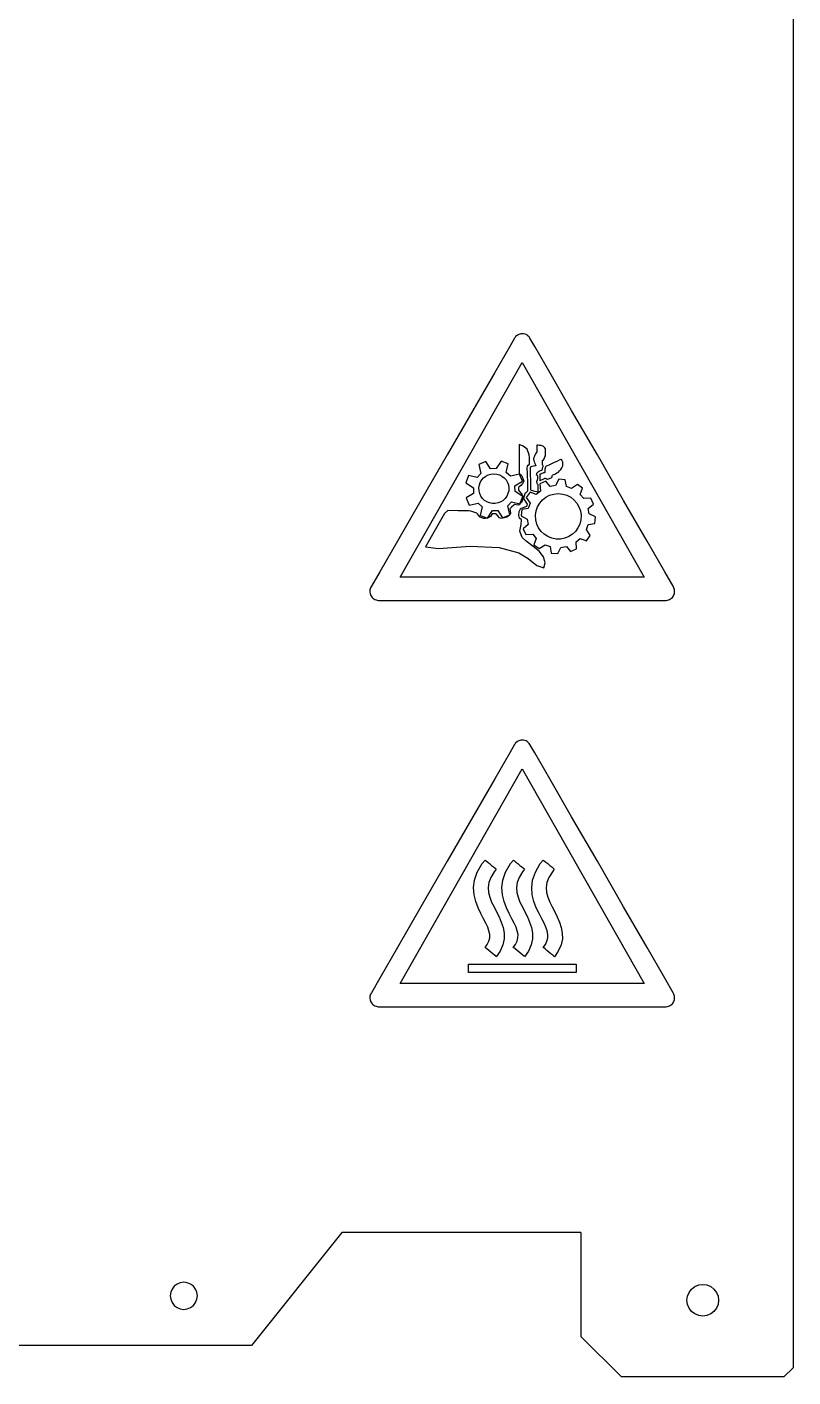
# Model space of a CAD drawing. Header units: metres. Extents: x 1019 to 1363, y 2486 to 2785.
# Drawn here: x 1277.7 to 1362.6, y 2485.9 to 2635.4 of the extents above; entities that cross this region are included whole.
import ezdxf

# ---------------------------------------------------------------- set-up
doc = ezdxf.new("R2010")
doc.units = ezdxf.units.M

msp = doc.modelspace()

# ---------------------------------------------------------------- linework, layer by layer
at = {"layer": 'COMPONENT7'}
for p, q in [((1328.14, 2542.78, 0), (1328.48, 2543.18, 0)), ((1328.48, 2543.18, 0), (1328.58, 2543.1, 0)), ((1328.58, 2543.1, 0), (1328.76, 2542.95, 0)), ((1327.3, 2540.96, 0), (1327.6, 2541.85, 0)), ((1327.6, 2541.85, 0), (1328.14, 2542.78, 0)), ((1328.76, 2542.95, 0), (1328.97, 2542.78, 0)), ((1328.97, 2542.78, 0), (1329.2, 2542.59, 0)), ((1329.49, 2541.88, 0), (1329.11, 2541.26, 0)), ((1329.2, 2542.59, 0), (1329.41, 2542.41, 0)), ((1329.41, 2542.41, 0), (1329.59, 2542.27, 0)), ((1329.69, 2542.18, 0), (1329.49, 2541.88, 0)), ((1329.59, 2542.27, 0), (1329.69, 2542.18, 0)), ((1327.2, 2540.13, 0), (1327.3, 2540.96, 0)), ((1327.26, 2539.33, 0), (1327.2, 2540.13, 0)), ((1328.89, 2540.68, 0), (1328.81, 2540.12, 0)), ((1328.81, 2540.12, 0), (1328.85, 2539.58, 0)), ((1329.11, 2541.26, 0), (1328.89, 2540.68, 0)), ((1327.44, 2538.59, 0), (1327.26, 2539.33, 0)), ((1327.71, 2537.9, 0), (1327.44, 2538.59, 0)), ((1328.85, 2539.58, 0), (1328.99, 2539.05, 0)), ((1328.99, 2539.05, 0), (1329.2, 2538.52, 0)), ((1329.2, 2538.52, 0), (1329.46, 2537.98, 0)), ((1328.01, 2537.26, 0), (1327.71, 2537.9, 0)), ((1328.31, 2536.68, 0), (1328.01, 2537.26, 0)), ((1329.46, 2537.98, 0), (1329.75, 2537.43, 0)), ((1329.75, 2537.43, 0), (1330.02, 2536.89, 0)), ((1328.56, 2536.19, 0), (1328.31, 2536.68, 0)), ((1328.76, 2535.74, 0), (1328.56, 2536.19, 0)), ((1328.9, 2535.33, 0), (1328.76, 2535.74, 0)), ((1330.02, 2536.89, 0), (1330.27, 2536.31, 0)), ((1330.27, 2536.31, 0), (1330.47, 2535.71, 0)), ((1330.47, 2535.71, 0), (1330.59, 2535.09, 0)), ((1328.7, 2533.84, 0), (1328.89, 2534.21, 0)), ((1328.89, 2534.21, 0), (1328.98, 2534.57, 0)), ((1328.98, 2534.94, 0), (1328.9, 2535.33, 0)), ((1328.98, 2534.57, 0), (1328.98, 2534.94, 0)), ((1330.59, 2534.44, 0), (1330.45, 2533.77, 0)), ((1330.59, 2535.09, 0), (1330.59, 2534.44, 0)), ((1328.47, 2533.51, 0), (1328.7, 2533.84, 0)), ((1328.53, 2533.46, 0), (1328.47, 2533.51, 0)), ((1328.68, 2533.34, 0), (1328.53, 2533.46, 0)), ((1328.88, 2533.17, 0), (1328.68, 2533.34, 0)), ((1329.1, 2532.98, 0), (1328.88, 2533.17, 0)), ((1329.32, 2532.79, 0), (1329.1, 2532.98, 0)), ((1329.52, 2532.63, 0), (1329.32, 2532.79, 0)), ((1329.65, 2532.52, 0), (1329.52, 2532.63, 0)), ((1330.14, 2533.08, 0), (1329.71, 2532.47, 0)), ((1330.45, 2533.77, 0), (1330.14, 2533.08, 0)), ((1329.71, 2532.47, 0), (1329.65, 2532.52, 0))]:
    msp.add_line(p, q, dxfattribs=at)
at = {"layer": 'COMPONENT8'}
for p, q in [((1331.28, 2542.78, 0), (1331.62, 2543.18, 0)), ((1331.62, 2543.18, 0), (1331.72, 2543.1, 0)), ((1331.72, 2543.1, 0), (1331.89, 2542.95, 0)), ((1330.44, 2540.96, 0), (1330.74, 2541.85, 0)), ((1330.74, 2541.85, 0), (1331.28, 2542.78, 0)), ((1331.89, 2542.95, 0), (1332.11, 2542.78, 0)), ((1332.11, 2542.78, 0), (1332.34, 2542.59, 0)), ((1332.63, 2541.88, 0), (1332.25, 2541.26, 0)), ((1332.34, 2542.59, 0), (1332.55, 2542.41, 0)), ((1332.55, 2542.41, 0), (1332.73, 2542.27, 0)), ((1332.83, 2542.18, 0), (1332.63, 2541.88, 0)), ((1332.73, 2542.27, 0), (1332.83, 2542.18, 0)), ((1330.34, 2540.13, 0), (1330.44, 2540.96, 0)), ((1330.4, 2539.33, 0), (1330.34, 2540.13, 0)), ((1332.03, 2540.68, 0), (1331.95, 2540.12, 0)), ((1331.95, 2540.12, 0), (1331.99, 2539.58, 0)), ((1332.25, 2541.26, 0), (1332.03, 2540.68, 0)), ((1330.58, 2538.59, 0), (1330.4, 2539.33, 0)), ((1330.84, 2537.9, 0), (1330.58, 2538.59, 0)), ((1331.99, 2539.58, 0), (1332.12, 2539.05, 0)), ((1332.12, 2539.05, 0), (1332.33, 2538.52, 0)), ((1332.33, 2538.52, 0), (1332.6, 2537.98, 0)), ((1331.15, 2537.26, 0), (1330.84, 2537.9, 0)), ((1331.45, 2536.68, 0), (1331.15, 2537.26, 0)), ((1332.6, 2537.98, 0), (1332.88, 2537.43, 0)), ((1332.88, 2537.43, 0), (1333.16, 2536.89, 0)), ((1331.7, 2536.19, 0), (1331.45, 2536.68, 0)), ((1331.9, 2535.74, 0), (1331.7, 2536.19, 0)), ((1332.04, 2535.33, 0), (1331.9, 2535.74, 0)), ((1333.16, 2536.89, 0), (1333.41, 2536.31, 0)), ((1333.41, 2536.31, 0), (1333.61, 2535.71, 0)), ((1333.61, 2535.71, 0), (1333.73, 2535.09, 0)), ((1331.84, 2533.84, 0), (1332.03, 2534.21, 0)), ((1332.03, 2534.21, 0), (1332.11, 2534.57, 0)), ((1332.12, 2534.94, 0), (1332.04, 2535.33, 0)), ((1332.11, 2534.57, 0), (1332.12, 2534.94, 0)), ((1333.73, 2534.44, 0), (1333.59, 2533.77, 0)), ((1333.73, 2535.09, 0), (1333.73, 2534.44, 0)), ((1331.6, 2533.51, 0), (1331.84, 2533.84, 0)), ((1331.67, 2533.46, 0), (1331.6, 2533.51, 0)), ((1331.82, 2533.34, 0), (1331.67, 2533.46, 0)), ((1332.01, 2533.17, 0), (1331.82, 2533.34, 0)), ((1332.24, 2532.98, 0), (1332.01, 2533.17, 0)), ((1332.46, 2532.79, 0), (1332.24, 2532.98, 0)), ((1332.66, 2532.63, 0), (1332.46, 2532.79, 0)), ((1332.79, 2532.52, 0), (1332.66, 2532.63, 0)), ((1333.28, 2533.08, 0), (1332.84, 2532.47, 0)), ((1333.59, 2533.77, 0), (1333.28, 2533.08, 0)), ((1332.84, 2532.47, 0), (1332.79, 2532.52, 0))]:
    msp.add_line(p, q, dxfattribs=at)
at = {"layer": 'COMPONENT9'}
for p, q in [((1334.59, 2542.78, 0), (1334.92, 2543.18, 0)), ((1334.92, 2543.18, 0), (1335.03, 2543.1, 0)), ((1335.03, 2543.1, 0), (1335.2, 2542.95, 0)), ((1333.74, 2540.96, 0), (1334.04, 2541.85, 0)), ((1334.04, 2541.85, 0), (1334.59, 2542.78, 0)), ((1335.2, 2542.95, 0), (1335.41, 2542.78, 0)), ((1335.41, 2542.78, 0), (1335.64, 2542.59, 0)), ((1335.93, 2541.88, 0), (1335.55, 2541.26, 0)), ((1335.64, 2542.59, 0), (1335.86, 2542.41, 0)), ((1335.86, 2542.41, 0), (1336.03, 2542.27, 0)), ((1336.14, 2542.18, 0), (1335.93, 2541.88, 0)), ((1336.03, 2542.27, 0), (1336.14, 2542.18, 0)), ((1333.64, 2540.13, 0), (1333.74, 2540.96, 0)), ((1333.7, 2539.33, 0), (1333.64, 2540.13, 0)), ((1335.33, 2540.68, 0), (1335.25, 2540.12, 0)), ((1335.25, 2540.12, 0), (1335.29, 2539.58, 0)), ((1335.55, 2541.26, 0), (1335.33, 2540.68, 0)), ((1333.89, 2538.59, 0), (1333.7, 2539.33, 0)), ((1334.15, 2537.9, 0), (1333.89, 2538.59, 0)), ((1335.29, 2539.58, 0), (1335.43, 2539.05, 0)), ((1335.43, 2539.05, 0), (1335.64, 2538.52, 0)), ((1335.64, 2538.52, 0), (1335.9, 2537.98, 0)), ((1334.46, 2537.26, 0), (1334.15, 2537.9, 0)), ((1334.76, 2536.68, 0), (1334.46, 2537.26, 0)), ((1335.9, 2537.98, 0), (1336.19, 2537.43, 0)), ((1336.19, 2537.43, 0), (1336.47, 2536.89, 0)), ((1335, 2536.19, 0), (1334.76, 2536.68, 0)), ((1335.2, 2535.74, 0), (1335, 2536.19, 0)), ((1335.35, 2535.33, 0), (1335.2, 2535.74, 0)), ((1336.47, 2536.89, 0), (1336.72, 2536.31, 0)), ((1336.72, 2536.31, 0), (1336.92, 2535.71, 0)), ((1336.92, 2535.71, 0), (1337.03, 2535.09, 0)), ((1335.15, 2533.84, 0), (1335.33, 2534.21, 0)), ((1335.33, 2534.21, 0), (1335.42, 2534.57, 0)), ((1335.42, 2534.94, 0), (1335.35, 2535.33, 0)), ((1335.42, 2534.57, 0), (1335.42, 2534.94, 0)), ((1337.04, 2534.44, 0), (1336.9, 2533.77, 0)), ((1337.03, 2535.09, 0), (1337.04, 2534.44, 0)), ((1334.91, 2533.51, 0), (1335.15, 2533.84, 0)), ((1334.97, 2533.46, 0), (1334.91, 2533.51, 0)), ((1335.12, 2533.34, 0), (1334.97, 2533.46, 0)), ((1335.32, 2533.17, 0), (1335.12, 2533.34, 0)), ((1335.55, 2532.98, 0), (1335.32, 2533.17, 0)), ((1335.77, 2532.79, 0), (1335.55, 2532.98, 0)), ((1335.96, 2532.63, 0), (1335.77, 2532.79, 0)), ((1336.1, 2532.52, 0), (1335.96, 2532.63, 0)), ((1336.58, 2533.08, 0), (1336.15, 2532.47, 0)), ((1336.9, 2533.77, 0), (1336.58, 2533.08, 0)), ((1336.15, 2532.47, 0), (1336.1, 2532.52, 0))]:
    msp.add_line(p, q, dxfattribs=at)
at = {"layer": 'GROUP0'}
for p, q in [((1362.59, 2783.93, 0), (1362.59, 2486.93, 0)), ((1312.59, 2501.93, 0), (1302.59, 2489.43, 0)), ((1339.09, 2501.93, 0), (1312.59, 2501.93, 0)), ((1339.09, 2501.93, 0), (1339.09, 2490.43, 0)), ((1293.64, 2495.31, 0), (1293.59, 2494.92, 0)), ((1293.79, 2495.67, 0), (1293.64, 2495.31, 0)), ((1294.03, 2495.99, 0), (1293.79, 2495.67, 0)), ((1294.34, 2496.22, 0), (1294.03, 2495.99, 0)), ((1294.7, 2496.37, 0), (1294.34, 2496.22, 0)), ((1295.09, 2496.42, 0), (1294.7, 2496.37, 0)), ((1295.48, 2496.37, 0), (1295.09, 2496.42, 0)), ((1295.84, 2496.22, 0), (1295.48, 2496.37, 0)), ((1296.15, 2495.99, 0), (1295.84, 2496.22, 0)), ((1296.39, 2495.67, 0), (1296.15, 2495.99, 0)), ((1296.54, 2495.31, 0), (1296.39, 2495.67, 0)), ((1296.59, 2494.92, 0), (1296.54, 2495.31, 0)), ((1350.9, 2494.88, 0), (1351.07, 2495.3, 0)), ((1351.07, 2495.3, 0), (1351.35, 2495.66, 0)), ((1351.35, 2495.66, 0), (1351.72, 2495.94, 0)), ((1351.72, 2495.94, 0), (1352.14, 2496.12, 0)), ((1352.14, 2496.12, 0), (1352.59, 2496.18, 0)), ((1352.59, 2496.18, 0), (1353.04, 2496.12, 0)), ((1353.04, 2496.12, 0), (1353.47, 2495.94, 0)), ((1353.47, 2495.94, 0), (1353.83, 2495.66, 0)), ((1353.83, 2495.66, 0), (1354.11, 2495.3, 0)), ((1354.11, 2495.3, 0), (1354.28, 2494.88, 0)), ((1293.59, 2494.92, 0), (1293.64, 2494.54, 0)), ((1293.64, 2494.54, 0), (1293.79, 2494.17, 0)), ((1293.79, 2494.17, 0), (1294.03, 2493.86, 0)), ((1294.03, 2493.86, 0), (1294.34, 2493.63, 0)), ((1295.84, 2493.63, 0), (1296.15, 2493.86, 0)), ((1296.15, 2493.86, 0), (1296.39, 2494.17, 0)), ((1296.39, 2494.17, 0), (1296.54, 2494.54, 0)), ((1296.54, 2494.54, 0), (1296.59, 2494.92, 0)), ((1350.84, 2494.43, 0), (1350.9, 2494.88, 0)), ((1350.9, 2493.97, 0), (1350.84, 2494.43, 0)), ((1351.07, 2493.55, 0), (1350.9, 2493.97, 0)), ((1354.28, 2493.97, 0), (1354.11, 2493.55, 0)), ((1354.28, 2494.88, 0), (1354.34, 2494.43, 0)), ((1354.34, 2494.43, 0), (1354.28, 2493.97, 0)), ((1294.34, 2493.63, 0), (1294.7, 2493.48, 0)), ((1294.7, 2493.48, 0), (1295.09, 2493.42, 0)), ((1295.09, 2493.42, 0), (1295.48, 2493.48, 0)), ((1295.48, 2493.48, 0), (1295.84, 2493.63, 0)), ((1351.35, 2493.19, 0), (1351.07, 2493.55, 0)), ((1351.72, 2492.91, 0), (1351.35, 2493.19, 0)), ((1352.14, 2492.74, 0), (1351.72, 2492.91, 0)), ((1352.59, 2492.68, 0), (1352.14, 2492.74, 0)), ((1353.04, 2492.74, 0), (1352.59, 2492.68, 0)), ((1353.47, 2492.91, 0), (1353.04, 2492.74, 0)), ((1353.83, 2493.19, 0), (1353.47, 2492.91, 0)), ((1354.11, 2493.55, 0), (1353.83, 2493.19, 0)), ((1302.59, 2489.43, 0), (1075.59, 2489.43, 0)), ((1339.09, 2490.43, 0), (1343.59, 2485.93, 0)), ((1362.59, 2486.93, 0), (1361.59, 2485.93, 0)), ((1361.59, 2485.93, 0), (1343.59, 2485.93, 0))]:
    msp.add_line(p, q, dxfattribs=at)
at = {"layer": 'GROUP2'}
for p, q in [((1332.59, 2556.46, 0), (1332.44, 2556.45, 0)), ((1332.74, 2556.45, 0), (1332.59, 2556.46, 0)), ((1331.2, 2555.04, 0), (1329.54, 2552.18, 0)), ((1331.73, 2555.97, 0), (1331.2, 2555.04, 0)), ((1331.79, 2556.06, 0), (1331.73, 2555.97, 0)), ((1331.86, 2556.14, 0), (1331.79, 2556.06, 0)), ((1331.94, 2556.22, 0), (1331.86, 2556.14, 0)), ((1332.03, 2556.28, 0), (1331.94, 2556.22, 0)), ((1332.12, 2556.34, 0), (1332.03, 2556.28, 0)), ((1332.22, 2556.39, 0), (1332.12, 2556.34, 0)), ((1332.33, 2556.42, 0), (1332.22, 2556.39, 0)), ((1332.44, 2556.45, 0), (1332.33, 2556.42, 0)), ((1332.88, 2556.42, 0), (1332.74, 2556.45, 0)), ((1333.02, 2556.36, 0), (1332.88, 2556.42, 0)), ((1333.14, 2556.29, 0), (1333.02, 2556.36, 0)), ((1333.26, 2556.2, 0), (1333.14, 2556.29, 0)), ((1333.36, 2556.1, 0), (1333.26, 2556.2, 0)), ((1333.44, 2555.97, 0), (1333.36, 2556.1, 0)), ((1333.98, 2555.04, 0), (1333.44, 2555.97, 0)), ((1335.64, 2552.18, 0), (1333.98, 2555.04, 0)), ((1319.08, 2529.52, 0), (1332.59, 2553.28, 0)), ((1329.54, 2552.18, 0), (1327.12, 2547.97, 0)), ((1332.59, 2553.28, 0), (1346.08, 2529.52, 0)), ((1338.06, 2547.97, 0), (1335.64, 2552.18, 0)), ((1327.12, 2547.97, 0), (1324.27, 2543.04, 0)), ((1340.91, 2543.04, 0), (1338.06, 2547.97, 0)), ((1324.27, 2543.04, 0), (1321.37, 2538.01, 0)), ((1343.81, 2538.01, 0), (1340.91, 2543.04, 0)), ((1321.37, 2538.01, 0), (1318.76, 2533.5, 0)), ((1346.42, 2533.5, 0), (1343.81, 2538.01, 0)), ((1318.76, 2533.5, 0), (1316.81, 2530.11, 0)), ((1348.37, 2530.11, 0), (1346.42, 2533.5, 0)), ((1326.62, 2530.71, 0), (1326.62, 2531.66, 0)), ((1326.62, 2531.66, 0), (1338.55, 2531.66, 0)), ((1338.55, 2531.66, 0), (1338.55, 2530.71, 0)), ((1316.81, 2530.11, 0), (1315.87, 2528.49, 0)), ((1338.55, 2530.71, 0), (1326.62, 2530.71, 0)), ((1349.31, 2528.49, 0), (1348.37, 2530.11, 0)), ((1315.72, 2528.09, 0), (1315.71, 2527.97, 0)), ((1315.75, 2528.22, 0), (1315.72, 2528.09, 0)), ((1315.79, 2528.34, 0), (1315.75, 2528.22, 0)), ((1315.87, 2528.49, 0), (1315.79, 2528.34, 0)), ((1346.08, 2529.52, 0), (1319.08, 2529.52, 0)), ((1349.39, 2528.34, 0), (1349.31, 2528.49, 0)), ((1349.43, 2528.22, 0), (1349.39, 2528.34, 0)), ((1349.46, 2528.09, 0), (1349.43, 2528.22, 0)), ((1349.47, 2527.97, 0), (1349.46, 2528.09, 0)), ((1315.71, 2527.97, 0), (1315.71, 2527.84, 0)), ((1315.71, 2527.84, 0), (1315.73, 2527.71, 0)), ((1315.73, 2527.71, 0), (1315.76, 2527.59, 0)), ((1315.76, 2527.59, 0), (1315.81, 2527.47, 0)), ((1315.81, 2527.47, 0), (1315.88, 2527.36, 0)), ((1315.88, 2527.36, 0), (1315.96, 2527.26, 0)), ((1315.96, 2527.26, 0), (1316.05, 2527.17, 0)), ((1316.05, 2527.17, 0), (1316.16, 2527.09, 0)), ((1316.16, 2527.09, 0), (1316.27, 2527.03, 0)), ((1316.27, 2527.03, 0), (1316.39, 2526.98, 0)), ((1316.39, 2526.98, 0), (1316.51, 2526.95, 0)), ((1316.51, 2526.95, 0), (1316.64, 2526.93, 0)), ((1316.64, 2526.93, 0), (1317.12, 2526.93, 0)), ((1317.12, 2526.93, 0), (1319.76, 2526.93, 0)), ((1319.76, 2526.93, 0), (1324.17, 2526.93, 0)), ((1324.17, 2526.93, 0), (1329.67, 2526.93, 0)), ((1329.67, 2526.93, 0), (1335.51, 2526.93, 0)), ((1335.51, 2526.93, 0), (1341, 2526.93, 0)), ((1341, 2526.93, 0), (1345.42, 2526.93, 0)), ((1345.42, 2526.93, 0), (1348.06, 2526.93, 0)), ((1348.06, 2526.93, 0), (1348.54, 2526.93, 0)), ((1348.54, 2526.93, 0), (1348.67, 2526.95, 0)), ((1348.67, 2526.95, 0), (1348.79, 2526.98, 0)), ((1348.79, 2526.98, 0), (1348.91, 2527.03, 0)), ((1348.91, 2527.03, 0), (1349.02, 2527.09, 0)), ((1349.02, 2527.09, 0), (1349.13, 2527.17, 0)), ((1349.13, 2527.17, 0), (1349.22, 2527.26, 0)), ((1349.22, 2527.26, 0), (1349.3, 2527.36, 0)), ((1349.3, 2527.36, 0), (1349.36, 2527.47, 0)), ((1349.36, 2527.47, 0), (1349.42, 2527.59, 0)), ((1349.42, 2527.59, 0), (1349.45, 2527.71, 0)), ((1349.45, 2527.71, 0), (1349.47, 2527.84, 0)), ((1349.47, 2527.84, 0), (1349.47, 2527.97, 0))]:
    msp.add_line(p, q, dxfattribs=at)
at = {"layer": 'GROUP3'}
for p, q in [((1332.12, 2601.34, 0), (1332.03, 2601.28, 0)), ((1332.22, 2601.39, 0), (1332.12, 2601.34, 0)), ((1332.33, 2601.42, 0), (1332.22, 2601.39, 0)), ((1332.44, 2601.45, 0), (1332.33, 2601.42, 0)), ((1332.59, 2601.46, 0), (1332.44, 2601.45, 0)), ((1332.74, 2601.45, 0), (1332.59, 2601.46, 0)), ((1332.88, 2601.42, 0), (1332.74, 2601.45, 0)), ((1333.02, 2601.36, 0), (1332.88, 2601.42, 0)), ((1333.14, 2601.29, 0), (1333.02, 2601.36, 0)), ((1331.2, 2600.04, 0), (1329.54, 2597.18, 0)), ((1331.73, 2600.97, 0), (1331.2, 2600.04, 0)), ((1331.79, 2601.06, 0), (1331.73, 2600.97, 0)), ((1331.86, 2601.14, 0), (1331.79, 2601.06, 0)), ((1331.94, 2601.22, 0), (1331.86, 2601.14, 0)), ((1332.03, 2601.28, 0), (1331.94, 2601.22, 0)), ((1333.26, 2601.2, 0), (1333.14, 2601.29, 0)), ((1333.36, 2601.1, 0), (1333.26, 2601.2, 0)), ((1333.44, 2600.97, 0), (1333.36, 2601.1, 0)), ((1333.98, 2600.04, 0), (1333.44, 2600.97, 0)), ((1335.64, 2597.18, 0), (1333.98, 2600.04, 0)), ((1319.08, 2574.52, 0), (1332.59, 2598.28, 0)), ((1329.54, 2597.18, 0), (1327.12, 2592.97, 0)), ((1332.59, 2598.28, 0), (1346.08, 2574.52, 0)), ((1338.06, 2592.97, 0), (1335.64, 2597.18, 0)), ((1327.12, 2592.97, 0), (1324.27, 2588.04, 0)), ((1340.91, 2588.04, 0), (1338.06, 2592.97, 0)), ((1324.27, 2588.04, 0), (1321.37, 2583.01, 0)), ((1332.69, 2589.01, 0), (1332.23, 2589.18, 0)), ((1332.23, 2589.18, 0), (1332.23, 2588.36, 0)), ((1332.23, 2588.36, 0), (1332.23, 2586.83, 0)), ((1333.12, 2588.66, 0), (1332.69, 2589.01, 0)), ((1333.37, 2588.04, 0), (1333.12, 2588.66, 0)), ((1333.38, 2587.77, 0), (1333.37, 2588.04, 0)), ((1333.93, 2587.89, 0), (1333.87, 2587.74, 0)), ((1333.99, 2588.03, 0), (1333.93, 2587.89, 0)), ((1334.07, 2588.16, 0), (1333.99, 2588.03, 0)), ((1334.15, 2588.29, 0), (1334.07, 2588.16, 0)), ((1334.22, 2588.38, 0), (1334.15, 2588.29, 0)), ((1334.25, 2589.12, 0), (1334.2, 2589.12, 0)), ((1334.2, 2589.12, 0), (1334.2, 2589.05, 0)), ((1334.2, 2589.05, 0), (1334.2, 2588.88, 0)), ((1334.2, 2588.88, 0), (1334.21, 2588.67, 0)), ((1334.21, 2588.67, 0), (1334.21, 2588.48, 0)), ((1334.21, 2588.48, 0), (1334.22, 2588.38, 0)), ((1334.36, 2589.11, 0), (1334.25, 2589.12, 0)), ((1334.5, 2589.1, 0), (1334.36, 2589.11, 0)), ((1334.63, 2589.09, 0), (1334.5, 2589.1, 0)), ((1334.7, 2589.09, 0), (1334.63, 2589.09, 0)), ((1334.81, 2589.05, 0), (1334.7, 2589.09, 0)), ((1334.94, 2588.98, 0), (1334.81, 2589.05, 0)), ((1335.03, 2588.9, 0), (1334.94, 2588.98, 0)), ((1335.1, 2588.81, 0), (1335.03, 2588.9, 0)), ((1335.15, 2588.71, 0), (1335.1, 2588.81, 0)), ((1335.11, 2587.82, 0), (1335.16, 2587.94, 0)), ((1335.17, 2588.64, 0), (1335.15, 2588.71, 0)), ((1335.16, 2587.94, 0), (1335.17, 2588, 0)), ((1335.17, 2588.52, 0), (1335.17, 2588.64, 0)), ((1335.17, 2588.34, 0), (1335.17, 2588.52, 0)), ((1335.17, 2588.15, 0), (1335.17, 2588.34, 0)), ((1335.17, 2588, 0), (1335.17, 2588.15, 0)), ((1343.81, 2583.01, 0), (1340.91, 2588.04, 0)), ((1328.56, 2587.3, 0), (1327.79, 2586.97, 0)), ((1327.79, 2586.97, 0), (1327.99, 2585.97, 0)), ((1329.08, 2586.5, 0), (1328.56, 2587.3, 0)), ((1329.7, 2586.52, 0), (1329.08, 2586.5, 0)), ((1330.24, 2587.36, 0), (1329.7, 2586.52, 0)), ((1331.03, 2587.06, 0), (1330.24, 2587.36, 0)), ((1330.82, 2586.11, 0), (1331.03, 2587.06, 0)), ((1332.23, 2586.83, 0), (1332.23, 2585.98, 0)), ((1333.14, 2586.58, 0), (1333.16, 2586.78, 0)), ((1333.17, 2586.02, 0), (1333.14, 2586.58, 0)), ((1333.16, 2586.78, 0), (1333.26, 2586.91, 0)), ((1333.26, 2586.91, 0), (1333.39, 2587.01, 0)), ((1333.39, 2587.29, 0), (1333.38, 2587.77, 0)), ((1333.39, 2587.01, 0), (1333.39, 2587.29, 0)), ((1333.51, 2586.7, 0), (1333.45, 2586.69, 0)), ((1333.45, 2586.69, 0), (1333.46, 2586.47, 0)), ((1333.46, 2586.47, 0), (1333.47, 2585.9, 0)), ((1333.66, 2586.74, 0), (1333.51, 2586.7, 0)), ((1333.84, 2586.78, 0), (1333.66, 2586.74, 0)), ((1334, 2586.82, 0), (1333.84, 2586.78, 0)), ((1333.87, 2587.74, 0), (1333.85, 2587.58, 0)), ((1333.85, 2587.58, 0), (1333.88, 2587.4, 0)), ((1333.88, 2587.4, 0), (1333.93, 2587.24, 0)), ((1333.93, 2587.24, 0), (1333.98, 2587.09, 0)), ((1333.98, 2587.09, 0), (1334.04, 2586.95, 0)), ((1334.08, 2586.84, 0), (1334, 2586.82, 0)), ((1334.04, 2586.95, 0), (1334.08, 2586.84, 0)), ((1334.76, 2586.34, 0), (1334.79, 2586.38, 0)), ((1334.79, 2586.38, 0), (1334.82, 2586.49, 0)), ((1334.82, 2586.49, 0), (1334.85, 2586.62, 0)), ((1334.84, 2587.44, 0), (1334.93, 2587.51, 0)), ((1334.84, 2587.4, 0), (1334.84, 2587.44, 0)), ((1334.84, 2587.29, 0), (1334.84, 2587.4, 0)), ((1334.84, 2587.16, 0), (1334.84, 2587.29, 0)), ((1334.84, 2587.04, 0), (1334.84, 2587.16, 0)), ((1334.84, 2586.96, 0), (1334.84, 2587.04, 0)), ((1334.87, 2586.9, 0), (1334.84, 2586.96, 0)), ((1334.85, 2586.62, 0), (1334.89, 2586.75, 0)), ((1334.91, 2586.83, 0), (1334.87, 2586.9, 0)), ((1334.89, 2586.75, 0), (1334.91, 2586.83, 0)), ((1334.93, 2587.51, 0), (1335, 2587.6, 0)), ((1335, 2587.6, 0), (1335.06, 2587.71, 0)), ((1335.06, 2587.71, 0), (1335.11, 2587.82, 0)), ((1335.11, 2586.45, 0), (1335.09, 2586.32, 0)), ((1335.13, 2586.57, 0), (1335.11, 2586.45, 0)), ((1335.16, 2586.67, 0), (1335.13, 2586.57, 0)), ((1335.19, 2586.75, 0), (1335.16, 2586.67, 0)), ((1335.23, 2586.78, 0), (1335.19, 2586.75, 0)), ((1335.34, 2586.83, 0), (1335.23, 2586.78, 0)), ((1335.55, 2586.92, 0), (1335.34, 2586.83, 0)), ((1335.82, 2587.05, 0), (1335.55, 2586.92, 0)), ((1336.12, 2587.19, 0), (1335.82, 2587.05, 0)), ((1336.42, 2587.33, 0), (1336.12, 2587.19, 0)), ((1336.67, 2587.45, 0), (1336.42, 2587.33, 0)), ((1336.85, 2587.53, 0), (1336.67, 2587.45, 0)), ((1336.73, 2586.27, 0), (1336.86, 2586.43, 0)), ((1336.92, 2587.57, 0), (1336.85, 2587.53, 0)), ((1336.86, 2586.43, 0), (1336.98, 2586.62, 0)), ((1336.94, 2587.52, 0), (1336.92, 2587.57, 0)), ((1336.96, 2587.48, 0), (1336.94, 2587.52, 0)), ((1336.99, 2587.43, 0), (1336.96, 2587.48, 0)), ((1336.98, 2586.62, 0), (1337.07, 2586.82, 0)), ((1337.02, 2587.38, 0), (1336.99, 2587.43, 0)), ((1337.04, 2587.33, 0), (1337.02, 2587.38, 0)), ((1337.07, 2587.27, 0), (1337.04, 2587.33, 0)), ((1337.07, 2587.22, 0), (1337.07, 2587.27, 0)), ((1337.07, 2587.15, 0), (1337.07, 2587.22, 0)), ((1337.07, 2587.06, 0), (1337.07, 2587.15, 0)), ((1337.07, 2586.98, 0), (1337.07, 2587.06, 0)), ((1337.07, 2586.9, 0), (1337.07, 2586.98, 0)), ((1337.07, 2586.82, 0), (1337.07, 2586.9, 0)), ((1326.63, 2585.75, 0), (1326.33, 2584.94, 0)), ((1326.33, 2584.94, 0), (1327.17, 2584.4, 0)), ((1327.58, 2585.54, 0), (1326.63, 2585.75, 0)), ((1327.99, 2585.97, 0), (1327.58, 2585.54, 0)), ((1327.84, 2584.71, 0), (1327.94, 2585, 0)), ((1327.94, 2585, 0), (1328.1, 2585.27, 0)), ((1328.1, 2585.27, 0), (1328.3, 2585.5, 0)), ((1328.3, 2585.5, 0), (1328.54, 2585.69, 0)), ((1328.54, 2585.69, 0), (1328.81, 2585.83, 0)), ((1328.81, 2585.83, 0), (1329.11, 2585.92, 0)), ((1329.11, 2585.92, 0), (1329.44, 2585.96, 0)), ((1329.44, 2585.96, 0), (1329.76, 2585.92, 0)), ((1329.76, 2585.92, 0), (1330.07, 2585.83, 0)), ((1330.07, 2585.83, 0), (1330.34, 2585.69, 0)), ((1330.34, 2585.69, 0), (1330.59, 2585.5, 0)), ((1330.59, 2585.5, 0), (1330.79, 2585.27, 0)), ((1330.79, 2585.27, 0), (1330.95, 2585, 0)), ((1331.27, 2585.69, 0), (1330.82, 2586.11, 0)), ((1330.95, 2585, 0), (1331.06, 2584.71, 0)), ((1332.27, 2585.9, 0), (1331.27, 2585.69, 0)), ((1331.78, 2584.61, 0), (1332.61, 2585.13, 0)), ((1332.23, 2585.98, 0), (1332.46, 2585.85, 0)), ((1332.61, 2585.13, 0), (1332.27, 2585.9, 0)), ((1332.6, 2584.89, 0), (1332.42, 2584.64, 0)), ((1332.46, 2585.85, 0), (1332.62, 2585.53, 0)), ((1332.75, 2585.15, 0), (1332.6, 2584.89, 0)), ((1332.62, 2585.53, 0), (1332.75, 2585.15, 0)), ((1333.2, 2584.83, 0), (1333.17, 2586.02, 0)), ((1333.47, 2585.9, 0), (1333.49, 2585.19, 0)), ((1333.49, 2585.19, 0), (1333.51, 2584.55, 0)), ((1334.18, 2585.81, 0), (1334.19, 2585.91, 0)), ((1334.21, 2585.78, 0), (1334.18, 2585.81, 0)), ((1334.19, 2585.98, 0), (1334.2, 2586.03, 0)), ((1334.19, 2585.91, 0), (1334.19, 2585.98, 0)), ((1334.2, 2586.03, 0), (1334.3, 2586.14, 0)), ((1334.25, 2585.75, 0), (1334.21, 2585.78, 0)), ((1334.22, 2585.1, 0), (1334.24, 2585.21, 0)), ((1334.22, 2585.03, 0), (1334.22, 2585.1, 0)), ((1334.23, 2584.95, 0), (1334.22, 2585.03, 0)), ((1334.25, 2584.88, 0), (1334.23, 2584.95, 0)), ((1334.24, 2585.21, 0), (1334.28, 2585.31, 0)), ((1334.32, 2585.7, 0), (1334.25, 2585.75, 0)), ((1334.28, 2584.8, 0), (1334.25, 2584.88, 0)), ((1334.28, 2585.31, 0), (1334.31, 2585.41, 0)), ((1334.3, 2586.14, 0), (1334.4, 2586.2, 0)), ((1334.31, 2585.41, 0), (1334.33, 2585.52, 0)), ((1334.33, 2585.64, 0), (1334.32, 2585.7, 0)), ((1334.33, 2585.52, 0), (1334.33, 2585.64, 0)), ((1334.4, 2586.2, 0), (1334.51, 2586.26, 0)), ((1334.51, 2586.26, 0), (1334.63, 2586.31, 0)), ((1334.6, 2585.92, 0), (1334.54, 2585.9, 0)), ((1334.54, 2585.9, 0), (1334.54, 2585.81, 0)), ((1334.54, 2585.81, 0), (1334.54, 2585.71, 0)), ((1334.54, 2585.71, 0), (1334.54, 2585.58, 0)), ((1334.54, 2585.58, 0), (1334.54, 2585.44, 0)), ((1334.54, 2585.44, 0), (1334.54, 2585.32, 0)), ((1334.54, 2585.32, 0), (1334.54, 2585.22, 0)), ((1334.54, 2585.22, 0), (1334.54, 2585.17, 0)), ((1334.54, 2585.17, 0), (1334.59, 2585.2, 0)), ((1335.21, 2585.13, 0), (1334.55, 2584.83, 0)), ((1334.59, 2585.2, 0), (1334.66, 2585.23, 0)), ((1334.67, 2585.94, 0), (1334.6, 2585.92, 0)), ((1334.63, 2586.31, 0), (1334.76, 2586.34, 0)), ((1334.66, 2585.23, 0), (1334.74, 2585.28, 0)), ((1334.77, 2585.97, 0), (1334.67, 2585.94, 0)), ((1334.74, 2585.28, 0), (1334.83, 2585.33, 0)), ((1334.86, 2586.01, 0), (1334.77, 2585.97, 0)), ((1334.83, 2585.33, 0), (1334.92, 2585.37, 0)), ((1334.96, 2586.04, 0), (1334.86, 2586.01, 0)), ((1334.92, 2585.37, 0), (1334.98, 2585.41, 0)), ((1335.03, 2586.06, 0), (1334.96, 2586.04, 0)), ((1334.98, 2585.41, 0), (1335.05, 2585.44, 0)), ((1335.09, 2586.09, 0), (1335.03, 2586.06, 0)), ((1335.05, 2585.44, 0), (1335.1, 2585.45, 0)), ((1335.09, 2586.32, 0), (1335.08, 2586.21, 0)), ((1335.08, 2586.21, 0), (1335.08, 2586.13, 0)), ((1335.08, 2586.13, 0), (1335.09, 2586.09, 0)), ((1335.1, 2585.45, 0), (1335.14, 2585.45, 0)), ((1335.14, 2585.45, 0), (1335.19, 2585.44, 0)), ((1335.19, 2585.44, 0), (1335.23, 2585.43, 0)), ((1335.68, 2584.55, 0), (1335.21, 2585.13, 0)), ((1335.23, 2585.43, 0), (1335.28, 2585.41, 0)), ((1335.28, 2585.41, 0), (1335.33, 2585.39, 0)), ((1335.33, 2585.39, 0), (1335.37, 2585.37, 0)), ((1335.37, 2585.37, 0), (1335.44, 2585.37, 0)), ((1335.44, 2585.37, 0), (1335.51, 2585.4, 0)), ((1335.51, 2585.4, 0), (1335.6, 2585.44, 0)), ((1335.6, 2585.44, 0), (1335.69, 2585.47, 0)), ((1335.69, 2585.47, 0), (1335.78, 2585.51, 0)), ((1335.78, 2585.51, 0), (1335.85, 2585.54, 0)), ((1335.85, 2585.54, 0), (1335.89, 2585.56, 0)), ((1335.88, 2585.62, 0), (1335.89, 2585.68, 0)), ((1335.89, 2585.56, 0), (1335.88, 2585.62, 0)), ((1335.89, 2585.68, 0), (1335.91, 2585.73, 0)), ((1335.91, 2585.73, 0), (1335.93, 2585.79, 0)), ((1335.93, 2585.79, 0), (1335.98, 2585.82, 0)), ((1335.98, 2585.82, 0), (1336.14, 2585.89, 0)), ((1336.14, 2585.89, 0), (1336.29, 2585.96, 0)), ((1336.63, 2585.36, 0), (1336.28, 2584.66, 0)), ((1336.29, 2585.96, 0), (1336.44, 2586.04, 0)), ((1336.44, 2586.04, 0), (1336.59, 2586.14, 0)), ((1336.59, 2586.14, 0), (1336.73, 2586.27, 0)), ((1337.35, 2585.28, 0), (1336.63, 2585.36, 0)), ((1337.48, 2584.55, 0), (1337.35, 2585.28, 0)), ((1327.19, 2583.78, 0), (1326.36, 2583.28, 0)), ((1327.17, 2584.4, 0), (1327.19, 2583.78, 0)), ((1327.79, 2584.39, 0), (1327.84, 2584.71, 0)), ((1327.81, 2584.06, 0), (1327.79, 2584.39, 0)), ((1327.88, 2583.75, 0), (1327.81, 2584.06, 0)), ((1328.01, 2583.47, 0), (1327.88, 2583.75, 0)), ((1328.19, 2583.22, 0), (1328.01, 2583.47, 0)), ((1330.88, 2583.47, 0), (1330.69, 2583.22, 0)), ((1331.01, 2583.75, 0), (1330.88, 2583.47, 0)), ((1331.09, 2584.06, 0), (1331.01, 2583.75, 0)), ((1331.06, 2584.71, 0), (1331.1, 2584.39, 0)), ((1331.1, 2584.39, 0), (1331.09, 2584.06, 0)), ((1331.82, 2583.99, 0), (1331.78, 2584.61, 0)), ((1332.66, 2583.44, 0), (1331.82, 2583.99, 0)), ((1332.21, 2584.47, 0), (1332.19, 2584.38, 0)), ((1332.19, 2584.38, 0), (1332.19, 2584.22, 0)), ((1332.19, 2584.22, 0), (1332.19, 2584.12, 0)), ((1332.19, 2584.12, 0), (1332.3, 2583.99, 0)), ((1332.42, 2584.64, 0), (1332.21, 2584.47, 0)), ((1332.3, 2583.99, 0), (1332.54, 2583.68, 0)), ((1332.34, 2582.64, 0), (1332.66, 2583.44, 0)), ((1332.54, 2583.68, 0), (1332.66, 2583.44, 0)), ((1332.66, 2583.44, 0), (1332.64, 2583.15, 0)), ((1332.77, 2583.23, 0), (1332.82, 2583.41, 0)), ((1332.82, 2583.41, 0), (1332.87, 2583.61, 0)), ((1332.87, 2583.61, 0), (1332.91, 2583.8, 0)), ((1332.91, 2583.8, 0), (1333.01, 2583.89, 0)), ((1333.01, 2583.89, 0), (1333.16, 2584.01, 0)), ((1333.45, 2583.93, 0), (1333.04, 2583.33, 0)), ((1333.16, 2584.01, 0), (1333.22, 2584.07, 0)), ((1333.22, 2584.07, 0), (1333.2, 2584.83, 0)), ((1334.14, 2583.67, 0), (1333.45, 2583.93, 0)), ((1333.51, 2584.55, 0), (1333.52, 2584.18, 0)), ((1333.52, 2584.18, 0), (1333.56, 2584.15, 0)), ((1333.56, 2584.15, 0), (1333.72, 2584.1, 0)), ((1333.72, 2584.1, 0), (1333.95, 2584.04, 0)), ((1333.95, 2584.04, 0), (1334.17, 2583.98, 0)), ((1334.61, 2584.04, 0), (1334.14, 2583.67, 0)), ((1334.17, 2583.98, 0), (1334.32, 2583.94, 0)), ((1334.34, 2584.71, 0), (1334.28, 2584.8, 0)), ((1334.32, 2583.94, 0), (1334.35, 2584.07, 0)), ((1334.35, 2584.65, 0), (1334.34, 2584.71, 0)), ((1334.35, 2584.48, 0), (1334.35, 2584.65, 0)), ((1334.35, 2584.27, 0), (1334.35, 2584.48, 0)), ((1334.35, 2584.07, 0), (1334.35, 2584.27, 0)), ((1334.55, 2584.83, 0), (1334.61, 2584.04, 0)), ((1335.2, 2583.35, 0), (1335.62, 2583.58, 0)), ((1335.62, 2583.58, 0), (1336.08, 2583.71, 0)), ((1336.28, 2584.66, 0), (1335.68, 2584.55, 0)), ((1336.08, 2583.71, 0), (1336.58, 2583.76, 0)), ((1336.58, 2583.76, 0), (1337.07, 2583.71, 0)), ((1337.07, 2583.71, 0), (1337.53, 2583.58, 0)), ((1338.04, 2584.34, 0), (1337.48, 2584.55, 0)), ((1337.53, 2583.58, 0), (1337.96, 2583.35, 0)), ((1338.7, 2584.77, 0), (1338.04, 2584.34, 0)), ((1339.28, 2584.36, 0), (1338.7, 2584.77, 0)), ((1339.01, 2583.67, 0), (1339.28, 2584.36, 0)), ((1339.41, 2583.2, 0), (1339.01, 2583.67, 0)), ((1321.37, 2583.01, 0), (1318.76, 2578.5, 0)), ((1324.36, 2581.87, 0), (1323.98, 2581.57, 0)), ((1325.5, 2581.85, 0), (1324.36, 2581.87, 0)), ((1326.36, 2583.28, 0), (1326.72, 2582.49, 0)), ((1326.72, 2582.49, 0), (1327.7, 2582.69, 0)), ((1327.7, 2582.69, 0), (1328.14, 2582.28, 0)), ((1328.14, 2582.28, 0), (1327.94, 2581.33, 0)), ((1328.41, 2583.01, 0), (1328.19, 2583.22, 0)), ((1328.67, 2582.84, 0), (1328.41, 2583.01, 0)), ((1328.96, 2582.73, 0), (1328.67, 2582.84, 0)), ((1328.73, 2581.03, 0), (1329.29, 2581.87, 0)), ((1329.27, 2582.66, 0), (1328.96, 2582.73, 0)), ((1329.6, 2582.66, 0), (1329.27, 2582.66, 0)), ((1329.29, 2581.87, 0), (1329.89, 2581.89, 0)), ((1329.92, 2582.73, 0), (1329.6, 2582.66, 0)), ((1329.89, 2581.89, 0), (1330.41, 2581.08, 0)), ((1330.21, 2582.84, 0), (1329.92, 2582.73, 0)), ((1330.47, 2583.01, 0), (1330.21, 2582.84, 0)), ((1330.69, 2583.22, 0), (1330.47, 2583.01, 0)), ((1330.99, 2582.41, 0), (1331.41, 2582.86, 0)), ((1331.2, 2581.42, 0), (1330.99, 2582.41, 0)), ((1331.4, 2582.25, 0), (1331.21, 2582.08, 0)), ((1331.21, 2582.08, 0), (1331.26, 2581.86, 0)), ((1331.65, 2582.47, 0), (1331.4, 2582.25, 0)), ((1331.41, 2582.86, 0), (1332.34, 2582.64, 0)), ((1331.75, 2582.54, 0), (1331.65, 2582.47, 0)), ((1331.91, 2582.52, 0), (1331.75, 2582.54, 0)), ((1332.14, 2582.48, 0), (1331.91, 2582.52, 0)), ((1332.28, 2582.5, 0), (1332.14, 2582.48, 0)), ((1332.25, 2581.78, 0), (1332.42, 2582.15, 0)), ((1332.34, 2582.64, 0), (1332.28, 2582.5, 0)), ((1332.51, 2582.78, 0), (1332.34, 2582.64, 0)), ((1332.42, 2582.15, 0), (1332.73, 2582.22, 0)), ((1332.53, 2582, 0), (1332.46, 2581.29, 0)), ((1332.64, 2583.15, 0), (1332.51, 2582.78, 0)), ((1333.24, 2582.11, 0), (1332.53, 2582, 0)), ((1332.73, 2582.22, 0), (1332.98, 2582.32, 0)), ((1332.83, 2583.09, 0), (1332.77, 2583.23, 0)), ((1333.02, 2582.79, 0), (1332.83, 2583.09, 0)), ((1332.98, 2582.32, 0), (1333.09, 2582.35, 0)), ((1333.16, 2582.57, 0), (1333.02, 2582.79, 0)), ((1333.04, 2583.33, 0), (1333.45, 2582.68, 0)), ((1333.09, 2582.35, 0), (1333.15, 2582.45, 0)), ((1333.15, 2582.45, 0), (1333.16, 2582.57, 0)), ((1333.45, 2582.68, 0), (1333.24, 2582.11, 0)), ((1334.12, 2581.85, 0), (1334.28, 2582.3, 0)), ((1334.28, 2582.3, 0), (1334.52, 2582.71, 0)), ((1334.52, 2582.71, 0), (1334.83, 2583.06, 0)), ((1334.83, 2583.06, 0), (1335.2, 2583.35, 0)), ((1337.96, 2583.35, 0), (1338.32, 2583.06, 0)), ((1338.32, 2583.06, 0), (1338.63, 2582.71, 0)), ((1338.63, 2582.71, 0), (1338.87, 2582.3, 0)), ((1338.87, 2582.3, 0), (1339.03, 2581.85, 0)), ((1340.18, 2583.26, 0), (1339.41, 2583.2, 0)), ((1339.91, 2582.11, 0), (1340.48, 2582.6, 0)), ((1340.01, 2581.53, 0), (1339.91, 2582.11, 0)), ((1340.48, 2582.6, 0), (1340.18, 2583.26, 0)), ((1346.42, 2578.5, 0), (1343.81, 2583.01, 0)), ((1323.98, 2581.57, 0), (1322.94, 2579.74, 0)), ((1326.64, 2581.84, 0), (1325.5, 2581.85, 0)), ((1326.9, 2581.81, 0), (1326.64, 2581.84, 0)), ((1327.22, 2581.7, 0), (1326.9, 2581.81, 0)), ((1327.55, 2581.58, 0), (1327.22, 2581.7, 0)), ((1327.64, 2581.53, 0), (1327.55, 2581.58, 0)), ((1327.76, 2581.36, 0), (1327.64, 2581.53, 0)), ((1327.89, 2581.18, 0), (1327.76, 2581.36, 0)), ((1327.94, 2581.13, 0), (1327.89, 2581.18, 0)), ((1327.94, 2581.33, 0), (1328.73, 2581.03, 0)), ((1328.12, 2581.06, 0), (1327.94, 2581.13, 0)), ((1328.32, 2580.99, 0), (1328.12, 2581.06, 0)), ((1328.48, 2580.99, 0), (1328.32, 2580.99, 0)), ((1328.73, 2581.03, 0), (1328.48, 2580.99, 0)), ((1329.06, 2581.23, 0), (1328.73, 2581.03, 0)), ((1329.27, 2581.5, 0), (1329.06, 2581.23, 0)), ((1329.45, 2581.5, 0), (1329.27, 2581.5, 0)), ((1329.66, 2581.5, 0), (1329.45, 2581.5, 0)), ((1329.73, 2581.48, 0), (1329.66, 2581.5, 0)), ((1329.89, 2581.3, 0), (1329.73, 2581.48, 0)), ((1330.08, 2581.07, 0), (1329.89, 2581.3, 0)), ((1330.24, 2581.01, 0), (1330.08, 2581.07, 0)), ((1330.41, 2581.08, 0), (1330.24, 2581.01, 0)), ((1330.41, 2581.08, 0), (1331.2, 2581.42, 0)), ((1330.59, 2581.07, 0), (1330.41, 2581.08, 0)), ((1330.95, 2581.19, 0), (1330.59, 2581.07, 0)), ((1331.2, 2581.42, 0), (1330.95, 2581.19, 0)), ((1331.27, 2581.59, 0), (1331.2, 2581.42, 0)), ((1331.26, 2581.86, 0), (1331.27, 2581.59, 0)), ((1332.22, 2581.33, 0), (1332.25, 2581.78, 0)), ((1332.28, 2581.05, 0), (1332.22, 2581.33, 0)), ((1332.5, 2580.87, 0), (1332.28, 2581.05, 0)), ((1332.46, 2581.29, 0), (1333.15, 2580.93, 0)), ((1332.47, 2580.33, 0), (1332.5, 2580.87, 0)), ((1333.15, 2580.93, 0), (1333.26, 2580.33, 0)), ((1334.05, 2581.36, 0), (1334.12, 2581.85, 0)), ((1334.08, 2580.86, 0), (1334.05, 2581.36, 0)), ((1334.19, 2580.39, 0), (1334.08, 2580.86, 0)), ((1334.39, 2579.96, 0), (1334.19, 2580.39, 0)), ((1338.96, 2580.39, 0), (1338.76, 2579.96, 0)), ((1339.08, 2580.86, 0), (1338.96, 2580.39, 0)), ((1339.03, 2581.85, 0), (1339.11, 2581.36, 0)), ((1339.11, 2581.36, 0), (1339.08, 2580.86, 0)), ((1339.91, 2580.33, 0), (1340.65, 2580.46, 0)), ((1340.7, 2581.18, 0), (1340.01, 2581.53, 0)), ((1340.65, 2580.46, 0), (1340.7, 2581.18, 0)), ((1322.94, 2579.74, 0), (1321.87, 2577.86, 0)), ((1332.34, 2579.6, 0), (1332.47, 2580.33, 0)), ((1332.59, 2578.89, 0), (1332.34, 2579.6, 0)), ((1333.03, 2578.5, 0), (1332.59, 2578.89, 0)), ((1333.26, 2580.33, 0), (1332.68, 2579.86, 0)), ((1332.68, 2579.86, 0), (1332.98, 2579.21, 0)), ((1332.98, 2579.21, 0), (1333.77, 2579.25, 0)), ((1333.77, 2579.25, 0), (1334.14, 2578.8, 0)), ((1334.67, 2579.57, 0), (1334.39, 2579.96, 0)), ((1335.01, 2579.25, 0), (1334.67, 2579.57, 0)), ((1335.41, 2578.99, 0), (1335.01, 2579.25, 0)), ((1335.85, 2578.81, 0), (1335.41, 2578.99, 0)), ((1337.75, 2578.99, 0), (1337.31, 2578.81, 0)), ((1338.15, 2579.25, 0), (1337.75, 2578.99, 0)), ((1338.49, 2579.57, 0), (1338.15, 2579.25, 0)), ((1338.76, 2579.96, 0), (1338.49, 2579.57, 0)), ((1339.71, 2579.77, 0), (1339.91, 2580.33, 0)), ((1340.12, 2579.11, 0), (1339.71, 2579.77, 0)), ((1339.71, 2578.53, 0), (1340.12, 2579.11, 0)), ((1318.76, 2578.5, 0), (1316.81, 2575.11, 0)), ((1321.87, 2577.86, 0), (1323.3, 2577.66, 0)), ((1323.3, 2577.66, 0), (1326.81, 2577.92, 0)), ((1326.81, 2577.92, 0), (1330.05, 2577.78, 0)), ((1330.05, 2577.78, 0), (1332.22, 2577.21, 0)), ((1333.8, 2577.89, 0), (1333.03, 2578.5, 0)), ((1334.47, 2577.37, 0), (1333.8, 2577.89, 0)), ((1334.14, 2578.8, 0), (1333.88, 2578.1, 0)), ((1333.88, 2578.1, 0), (1334.46, 2577.67, 0)), ((1334.46, 2577.67, 0), (1335.12, 2578.1, 0)), ((1335.12, 2578.1, 0), (1335.7, 2577.9, 0)), ((1335.7, 2577.9, 0), (1335.81, 2577.17, 0)), ((1336.33, 2578.71, 0), (1335.85, 2578.81, 0)), ((1336.83, 2578.71, 0), (1336.33, 2578.71, 0)), ((1336.52, 2577.11, 0), (1336.88, 2577.8, 0)), ((1337.31, 2578.81, 0), (1336.83, 2578.71, 0)), ((1336.88, 2577.8, 0), (1337.48, 2577.9, 0)), ((1337.48, 2577.9, 0), (1337.95, 2577.33, 0)), ((1337.95, 2577.33, 0), (1338.6, 2577.63, 0)), ((1338.57, 2578.4, 0), (1339.01, 2578.8, 0)), ((1338.6, 2577.63, 0), (1338.57, 2578.4, 0)), ((1339.01, 2578.8, 0), (1339.71, 2578.53, 0)), ((1348.37, 2575.11, 0), (1346.42, 2578.5, 0)), ((1332.22, 2577.21, 0), (1333.24, 2576.56, 0)), ((1333.24, 2576.56, 0), (1334.22, 2575.78, 0)), ((1334.94, 2576.76, 0), (1334.47, 2577.37, 0)), ((1335.13, 2576.08, 0), (1334.94, 2576.76, 0)), ((1334.99, 2575.54, 0), (1335.13, 2576.08, 0)), ((1335.81, 2577.17, 0), (1336.52, 2577.11, 0)), ((1316.81, 2575.11, 0), (1315.87, 2573.49, 0)), ((1346.08, 2574.52, 0), (1319.08, 2574.52, 0)), ((1334.22, 2575.78, 0), (1334.99, 2575.54, 0)), ((1349.31, 2573.49, 0), (1348.37, 2575.11, 0)), ((1315.72, 2573.09, 0), (1315.7, 2572.97, 0)), ((1315.7, 2572.97, 0), (1315.71, 2572.84, 0)), ((1315.75, 2573.22, 0), (1315.72, 2573.09, 0)), ((1315.79, 2573.34, 0), (1315.75, 2573.22, 0)), ((1315.87, 2573.49, 0), (1315.79, 2573.34, 0)), ((1349.39, 2573.34, 0), (1349.31, 2573.49, 0)), ((1349.43, 2573.22, 0), (1349.39, 2573.34, 0)), ((1349.46, 2573.09, 0), (1349.43, 2573.22, 0)), ((1349.47, 2572.97, 0), (1349.46, 2573.09, 0)), ((1349.47, 2572.84, 0), (1349.47, 2572.97, 0)), ((1315.71, 2572.84, 0), (1315.73, 2572.71, 0)), ((1315.73, 2572.71, 0), (1315.76, 2572.59, 0)), ((1315.76, 2572.59, 0), (1315.81, 2572.47, 0)), ((1315.81, 2572.47, 0), (1315.88, 2572.36, 0)), ((1315.88, 2572.36, 0), (1315.96, 2572.26, 0)), ((1315.96, 2572.26, 0), (1316.05, 2572.17, 0)), ((1316.05, 2572.17, 0), (1316.16, 2572.09, 0)), ((1316.16, 2572.09, 0), (1316.27, 2572.03, 0)), ((1316.27, 2572.03, 0), (1316.39, 2571.98, 0)), ((1316.39, 2571.98, 0), (1316.51, 2571.95, 0)), ((1316.51, 2571.95, 0), (1316.64, 2571.93, 0)), ((1316.64, 2571.93, 0), (1317.12, 2571.93, 0)), ((1317.12, 2571.93, 0), (1319.76, 2571.93, 0)), ((1319.76, 2571.93, 0), (1324.17, 2571.93, 0)), ((1324.17, 2571.93, 0), (1329.67, 2571.93, 0)), ((1329.67, 2571.93, 0), (1335.51, 2571.93, 0)), ((1335.51, 2571.93, 0), (1341, 2571.93, 0)), ((1341, 2571.93, 0), (1345.42, 2571.93, 0)), ((1345.42, 2571.93, 0), (1348.06, 2571.93, 0)), ((1348.06, 2571.93, 0), (1348.54, 2571.93, 0)), ((1348.54, 2571.93, 0), (1348.67, 2571.95, 0)), ((1348.67, 2571.95, 0), (1348.79, 2571.98, 0)), ((1348.79, 2571.98, 0), (1348.91, 2572.03, 0)), ((1348.91, 2572.03, 0), (1349.02, 2572.09, 0)), ((1349.02, 2572.09, 0), (1349.12, 2572.17, 0)), ((1349.12, 2572.17, 0), (1349.22, 2572.26, 0)), ((1349.22, 2572.26, 0), (1349.3, 2572.36, 0)), ((1349.3, 2572.36, 0), (1349.36, 2572.47, 0)), ((1349.36, 2572.47, 0), (1349.42, 2572.59, 0)), ((1349.42, 2572.59, 0), (1349.45, 2572.71, 0)), ((1349.45, 2572.71, 0), (1349.47, 2572.84, 0))]:
    msp.add_line(p, q, dxfattribs=at)

doc.saveas('drawing.dxf')
